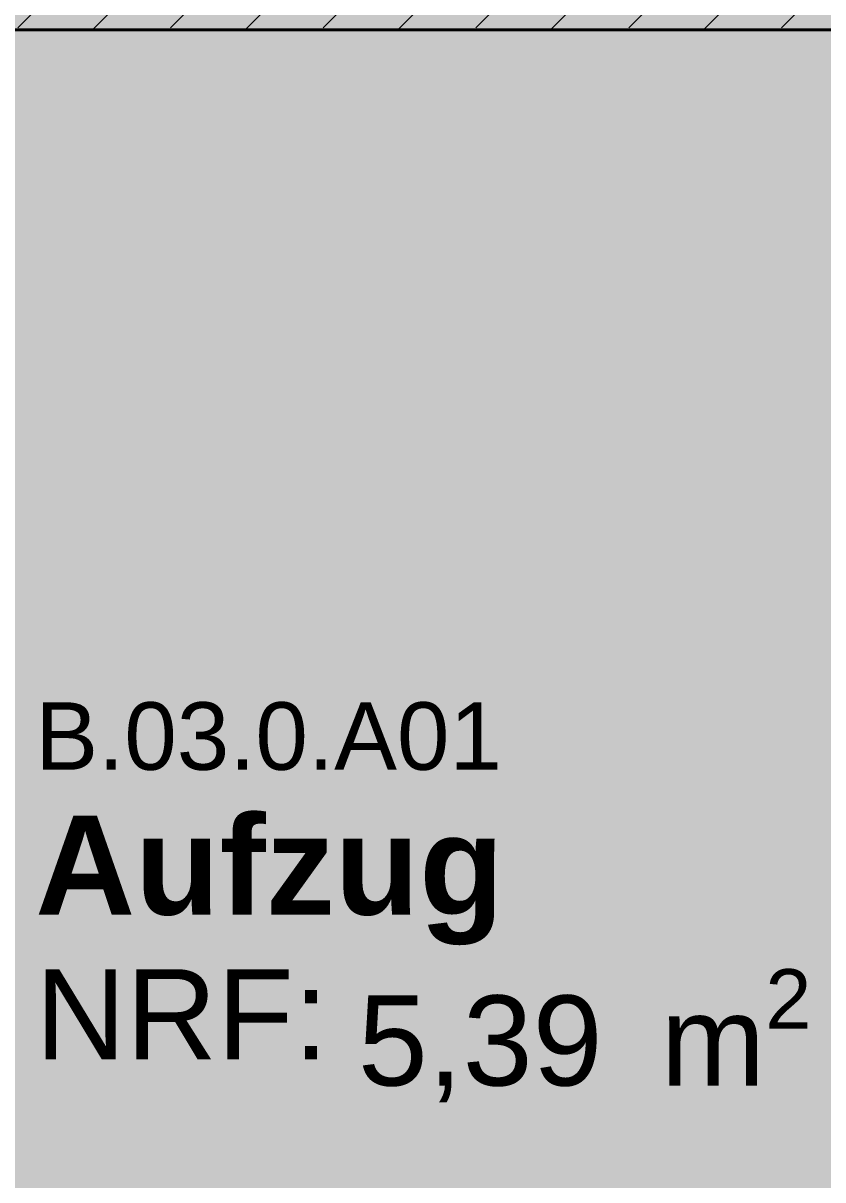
# Model space of a CAD drawing. Header units: metres. Extents: x 101 to 346, y 66 to 213.
# Drawn here: x 122.06 to 123.837, y 82.372 to 84.941 of the extents above; entities that cross this region are included whole.
import ezdxf

# ---------------------------------------------------------------- set-up
doc = ezdxf.new("R2010")
doc.units = ezdxf.units.M
doc.header["$MEASUREMENT"] = 0
for name, color, linetype in [('10  Wand Massiv', 7, 'Continuous'), ('10  Wand Massiv_Schnittschraffur', 7, 'Continuous'), ('50  NUF - Raumstempel', 7, 'Continuous'), ('Neubau_10  Treppen + Rampen', 7, 'Continuous')]:
    doc.layers.add(name, color=color, linetype=linetype)
doc.styles.add('ERSTELLTER_STIL_1', font='')
doc.styles.add('ERSTELLTER_STIL_2', font='arial.ttf')
doc.styles.get('ERSTELLTER_STIL_1').set_extended_font_data('Arial')

msp = doc.modelspace()

# ---------------------------------------------------------------- hatches: boundary and pattern name
at = {"layer": '10  Wand Massiv_Schnittschraffur', "linetype": 'Continuous', "lineweight": 0, "true_color": 0xffffff}
msp.add_hatch(color=7, dxfattribs=at).paths.add_polyline_path([(121.9554, 84.9269), (123.9363, 84.9269), (123.9363, 85.1769), (121.9554, 85.1769)])
at = {"layer": '10  Wand Massiv_Schnittschraffur', "linetype": 'Continuous', "lineweight": 13, "true_color": 0x000100}
h = msp.add_hatch(dxfattribs=at)
h.set_pattern_fill('Beton__Stahlbeton_0008', color=98, style=0, pattern_type=2)
h.set_pattern_definition([(225, (13.479, 22.35165), (-0.16970563, 0.16970563), []), (225, (13.56385, 22.2668), (-0.16970563, 0.16970563), [0.18, -0.06])])
h.paths.add_polyline_path([(121.9554, 84.9269), (123.9363, 84.9269), (123.9363, 85.1769), (121.9554, 85.1769)])
at = {"layer": 'Neubau_10  Treppen + Rampen', "linetype": 'Continuous', "lineweight": 0, "true_color": 0x8f8f8f}
msp.add_hatch(color=252, dxfattribs=at).paths.add_polyline_path([(117.82, 84.9269), (117.82, 79.3072), (124.5373, 79.3072), (124.5373, 84.9269)])

# ---------------------------------------------------------------- linework, layer by layer
at = {"layer": '10  Wand Massiv', "color": 7, "linetype": 'Continuous', "lineweight": 35, "ltscale": 1000, "flags": 128}
msp.add_lwpolyline([(121.8874, 84.9269), (123.9363, 84.9269)], dxfattribs=at)
at = {"layer": 'Neubau_10  Treppen + Rampen', "color": 8, "linetype": 'Continuous', "lineweight": 35, "ltscale": 1000, "flags": 128}
msp.add_lwpolyline([(124.5373, 79.3072), (124.5373, 84.9269), (117.82, 84.9269), (117.82, 79.3072)], dxfattribs=at)

# ---------------------------------------------------------------- texts
at = {"layer": '50  NUF - Raumstempel', "color": 7, "linetype": 'Continuous', "lineweight": 13, "attachment_point": 1}
for s, insert, char_height, style in [('\\A1;{\\pql;\\pt0;\\fArial|b0|i0|c0|p38;B.03.0.A01}', (122.0873, 83.4328), 0.15, 'ERSTELLTER_STIL_1'), ('\\A1;{\\pqj;\\pt0;\\fArial|b1|i0|c0|p38;Aufzug}', (122.0873, 83.181), 0.22, 'ERSTELLTER_STIL_2'), ('\\A1;{\\pql;\\pt0,0.2;\\fArial|b0|i0|c0|p38;5,39\\fArial|b0|i0|c0|p38;\\A1{\\H.66x;\\S^  ;}\\fArial|b0|i0|c0|p38; m\\fArial|b0|i0|c0|p38;\\A1{\\H.66x;\\S2^  ;}}', (122.8041, 82.8399), 0.2, 'ERSTELLTER_STIL_1'), ('\\A1;{\\pqj;\\pt0;\\fArial|b0|i0|c0|p38;NRF: }', (122.0873, 82.8399), 0.2, 'ERSTELLTER_STIL_1')]:
    msp.add_mtext(s, dxfattribs=dict(at, insert=insert, char_height=char_height, style=style))

doc.saveas('drawing.dxf')
